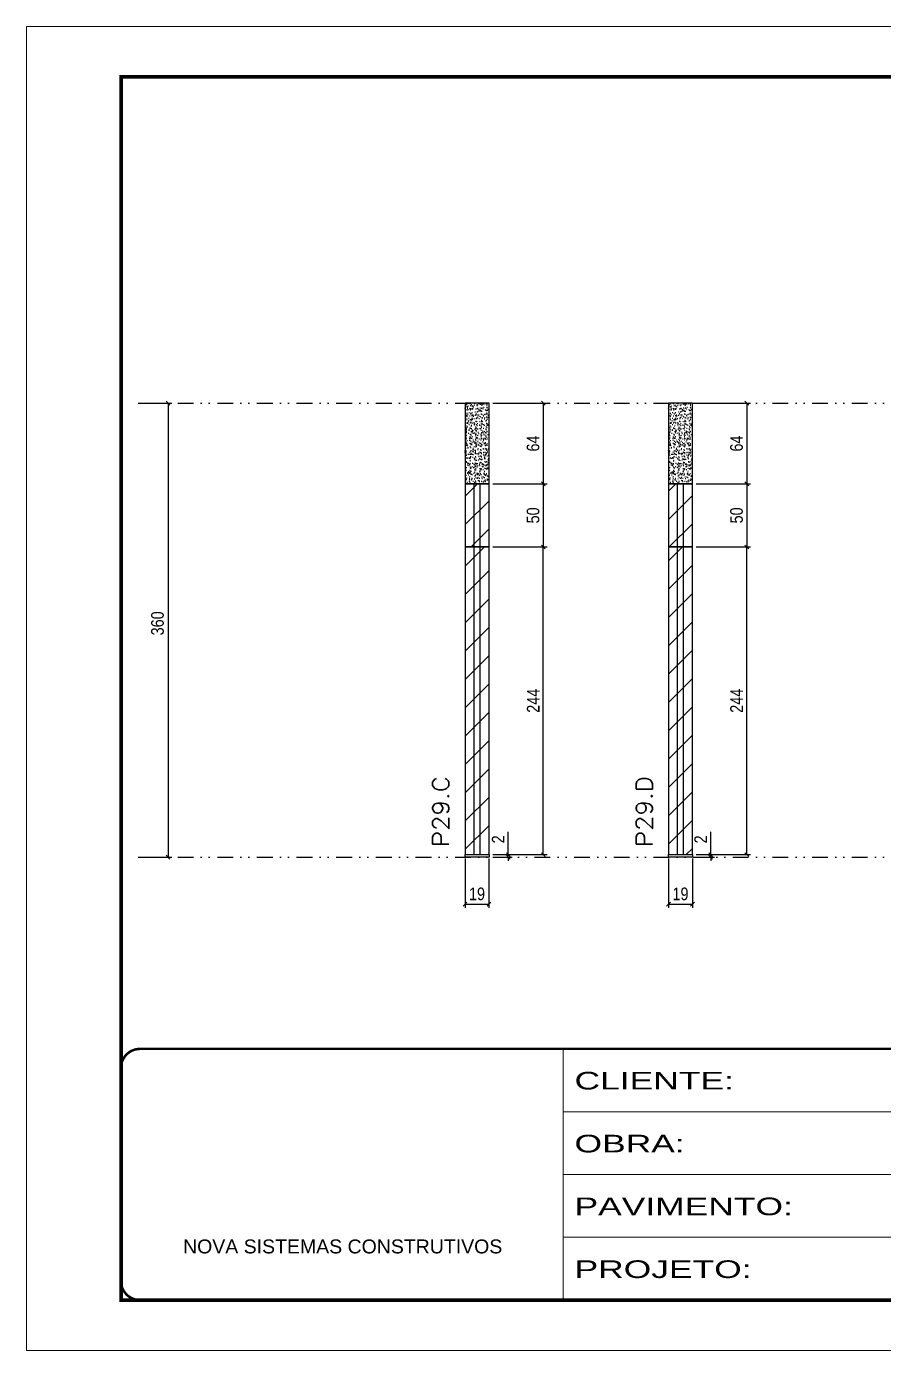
# Model space of a CAD drawing. Extents: x 2949 to 9203, y -16089 to 12527.
# Drawn here: x 7704 to 8384, y -6900 to -5850 of the extents above; entities that cross this region are included whole.
import ezdxf

# ---------------------------------------------------------------- set-up
doc = ezdxf.new("R2010")
doc.units = 0
for name, pattern in [('CONTINUO', [0]), ('DASHED', [0.75, 0.5, -0.25]), ('DIVIDE2', [0.625, 0.25, -0.125, 0, -0.125, 0, -0.125])]:
    doc.linetypes.add(name, pattern=pattern)
for name, color, linetype in [('COTA', 241, 'Continuous'), ('cotas', 4, 'Continuous'), ('Nível', 160, 'Continuous'), ('Painéis', 200, 'Continuous'), ('SARR_2.2x7', 40, 'Continuous')]:
    doc.layers.add(name, color=color, linetype=linetype)
for name, color, linetype, lineweight in [('Folhas', 255, 'Continuous', 9), ('Hachura', 251, 'Continuous', 9), ('SARRAFO DE PRESSAO', 251, 'DASHED', 9), ('Texto Seção', 7, 'Continuous', 15)]:
    doc.layers.add(name, color=color, linetype=linetype, lineweight=lineweight)
doc.styles.add('ARIAL', font='arial.ttf')
doc.styles.add('COTA TECNICA', font='techl___.ttf', dxfattribs={"height": 10})
doc.styles.add('COTA TECNICA-50', font='techl___.ttf', dxfattribs={"height": 10})
doc.styles.add('REGUA-120', font='ROMANS.shx', dxfattribs={"height": 15})
doc.styles.add('Tecnologia', font='')
doc.styles.get('Tecnologia').set_extended_font_data('Forgotten Futurist')
doc.dimstyles.new('COTA PAINEL-50', dxfattribs={"dimtxt": 10, "dimasz": 3, "dimexe": 3, "dimexo": 3, "dimgap": 3, "dimtad": 1, "dimdec": 1, "dimzin": 12, "dimdsep": 46, "dimtxsty": 'COTA TECNICA-50', "dimblk1": 'OBLIQUE', "dimblk2": 'OBLIQUE', "dimsah": 1, "dimcen": 0.9, "dimclrd": 4, "dimclre": 4, "dimclrt": 240, "dimadec": 1, "dimazin": 3, "dimtfac": 1, "dimtdec": 1, "dimtmove": 0, "dimatfit": 3, "dimfxl": 1, "dimtolj": 1, "dimtzin": 12, "dimarcsym": 0})
doc.dimstyles.new('PAINEL', dxfattribs={"dimtxt": 10, "dimasz": 3, "dimexe": 3, "dimexo": 3, "dimgap": 3, "dimtad": 1, "dimdec": 1, "dimzin": 12, "dimdsep": 46, "dimtxsty": 'COTA TECNICA', "dimblk1": 'OBLIQUE', "dimblk2": 'OBLIQUE', "dimsah": 1, "dimcen": 0.9, "dimclrd": 4, "dimclre": 4, "dimclrt": 240, "dimadec": 1, "dimazin": 3, "dimtfac": 1, "dimtdec": 1, "dimtmove": 0, "dimatfit": 3, "dimfxl": 1, "dimtolj": 1, "dimtzin": 12, "dimarcsym": 0})
pattern_1 = [(45, (-122901.967, -36496.372), (-11.2253202, 11.2253202), [])]
pattern_2 = [(45, (0, 1148.575), (-11.22532, 11.22532), [])]

# ---------------------------------------------------------------- blocks, each defined once
blk = doc.blocks.new('9999999999')
at = {"color": 30, "linetype": 'CONTINUO'}
for p, q in [((98564.6, 34230.2), (98564.6, 34429.4)), ((98564.6, 34379.6), (99584, 34379.6)), ((98564.6, 34329.8), (99488, 34329.8)), ((98564.6, 34280), (99488, 34280))]:
    blk.add_line(p, q, dxfattribs=at)
at = {"color": 30, "linetype": 'CONTINUO', "const_width": 2}
blk.add_lwpolyline([(99584, 34230.2), (99584, 34414.4, 0.414214), (99569, 34429.4), (98229, 34429.4, 0.414214), (98214, 34414.4), (98214, 34245.2, 0.414214), (98229, 34230.2), (99584, 34230.2)], format="xyb", dxfattribs=at)
at = {"layer": 'Folhas'}
blk.add_lwpolyline([(98139, 34190.2), (99624, 34190.2), (99624, 35240.2), (98139, 35240.2)], close=True, dxfattribs=at)
at = {"layer": 'Folhas', "color": 30, "const_width": 3}
blk.add_lwpolyline([(98214, 34230.2), (99584, 34230.2), (99584, 35200.2), (98214, 35200.2)], close=True, dxfattribs=at)
at = {"color": 7, "linetype": 'Continuous', "ltscale": 5, "style": 'ARIAL'}
blk.add_text('NOVA SISTEMAS CONSTRUTIVOS', height=11.059, dxfattribs=at).set_placement((98263.2, 34267.2))
at = {"layer": 'Folhas', "color": 7, "style": 'Tecnologia', "width": 1.5}
for s, p in [('CLIENTE:', (98573.7, 34397.2)), ('OBRA:', (98573.7, 34347.3)), ('PAVIMENTO:', (98573.7, 34297.5)), ('PROJETO:', (98573.7, 34247.7))]:
    blk.add_text(s, height=14, dxfattribs=at).set_placement(p)
blk = doc.blocks.new('_Oblique')
at = {"color": 0, "linetype": 'ByBlock', "lineweight": -2}
blk.add_line((-0.5, -0.5), (0.5, 0.5), dxfattribs=at)
blk = doc.blocks.new('*D2591')
at = {"layer": 'cotas', "color": 4, "linetype": 'ByBlock', "lineweight": -2, "transparency": 16777216}
for p, q in [((7795.5, -6149.2), (7819.3, -6149.2)), ((7816.3, -6149.2), (7816.3, -6509.2)), ((7795.5, -6509.2), (7819.3, -6509.2))]:
    blk.add_line(p, q, dxfattribs=at)
at = {"layer": 'Defpoints', "color": 0, "linetype": 'ByBlock', "transparency": 16777216}
for p in [(7792.5, -6149.2), (7792.5, -6509.2), (7816.3, -6509.2)]:
    blk.add_point(p, dxfattribs=at)
at = {"layer": 'cotas', "color": 4, "linetype": 'ByBlock', "lineweight": -2, "transparency": 16777216, "xscale": 3, "yscale": 3, "zscale": 3}
for p, rotation in [((7816.3, -6149.2), 90), ((7816.3, -6509.2), 270)]:
    blk.add_blockref('_Oblique', p, dxfattribs=dict(at, rotation=rotation))
at = {"layer": 'cotas', "color": 240, "linetype": 'ByBlock', "transparency": 16777216, "insert": (7808, -6323.8), "char_height": 10, "attachment_point": 5, "rotation": 90, "style": 'COTA TECNICA'}
blk.add_mtext('\\A1;360', dxfattribs=at)
blk = doc.blocks.new('*D2577')
at = {"layer": 'COTA', "color": 4, "lineweight": -2, "transparency": 16777216}
for p, q in [((8051.9, -6510.2), (8051.9, -6549.5)), ((8070.9, -6510.2), (8070.9, -6549.5)), ((8051.9, -6546.5), (8070.9, -6546.5))]:
    blk.add_line(p, q, dxfattribs=at)
at = {"layer": 'Defpoints', "color": 0, "transparency": 16777216}
for p in [(8051.9, -6507.2), (8070.9, -6507.2), (8070.9, -6546.5)]:
    blk.add_point(p, dxfattribs=at)
at = {"layer": 'COTA', "color": 4, "lineweight": -2, "transparency": 16777216, "xscale": 3, "yscale": 3, "zscale": 3, "rotation": 180}
blk.add_blockref('_Oblique', (8051.9, -6546.5), dxfattribs=at)
at = {"layer": 'COTA', "color": 4, "lineweight": -2, "transparency": 16777216, "xscale": 3, "yscale": 3, "zscale": 3}
blk.add_blockref('_Oblique', (8070.9, -6546.5), dxfattribs=at)
at = {"layer": 'COTA', "color": 240, "transparency": 16777216, "insert": (8061.4, -6538.4), "char_height": 10, "attachment_point": 5, "style": 'COTA TECNICA'}
blk.add_mtext('\\A1;19', dxfattribs=at)
blk = doc.blocks.new('*D2578')
at = {"layer": 'COTA', "color": 4, "lineweight": -2, "transparency": 16777216}
for p, q in [((8086.2, -6507.2), (8086.2, -6489.1)), ((8073.9, -6507.2), (8089.2, -6507.2)), ((8073.9, -6509.2), (8089.2, -6509.2)), ((8086.2, -6509.2), (8086.2, -6507.2)), ((8086.2, -6509.2), (8086.2, -6512.2))]:
    blk.add_line(p, q, dxfattribs=at)
at = {"layer": 'Defpoints', "color": 0, "transparency": 16777216}
for p in [(8070.9, -6507.2), (8070.9, -6509.2), (8086.2, -6507.2)]:
    blk.add_point(p, dxfattribs=at)
at = {"layer": 'COTA', "color": 4, "lineweight": -2, "transparency": 16777216, "xscale": 3, "yscale": 3, "zscale": 3}
for p, rotation in [((8086.2, -6507.2), 270), ((8086.2, -6509.2), 90)]:
    blk.add_blockref('_Oblique', p, dxfattribs=dict(at, rotation=rotation))
at = {"layer": 'COTA', "color": 240, "transparency": 16777216, "insert": (8078.2, -6495.1), "char_height": 10, "attachment_point": 5, "rotation": 90, "style": 'COTA TECNICA-50'}
blk.add_mtext('\\A1;2', dxfattribs=at)
blk = doc.blocks.new('*D2601')
at = {"layer": 'COTA', "color": 4, "linetype": 'ByBlock', "lineweight": -2, "transparency": 16777216}
for p, q in [((8073.9, -6149.2), (8117, -6149.2)), ((8114, -6149.2), (8114, -6213.2)), ((8073.9, -6213.2), (8117, -6213.2))]:
    blk.add_line(p, q, dxfattribs=at)
at = {"layer": 'Defpoints', "color": 0, "linetype": 'ByBlock', "transparency": 16777216}
for p in [(8070.9, -6149.2), (8070.9, -6213.2), (8114, -6213.2)]:
    blk.add_point(p, dxfattribs=at)
at = {"layer": 'COTA', "color": 4, "linetype": 'ByBlock', "lineweight": -2, "transparency": 16777216, "xscale": 3, "yscale": 3, "zscale": 3}
for p, rotation in [((8114, -6149.2), 90), ((8114, -6213.2), 270)]:
    blk.add_blockref('_Oblique', p, dxfattribs=dict(at, rotation=rotation))
at = {"layer": 'COTA', "color": 240, "linetype": 'ByBlock', "transparency": 16777216, "insert": (8105.9, -6181.2), "char_height": 10, "attachment_point": 5, "rotation": 90, "style": 'COTA TECNICA'}
blk.add_mtext('\\A1;64', dxfattribs=at)
blk = doc.blocks.new('*D2602')
at = {"layer": 'COTA', "color": 4, "linetype": 'ByBlock', "lineweight": -2, "transparency": 16777216}
for p, q in [((8073.9, -6263.2), (8117, -6263.2)), ((8114, -6507.2), (8114, -6263.2)), ((8073.9, -6507.2), (8117, -6507.2))]:
    blk.add_line(p, q, dxfattribs=at)
at = {"layer": 'Defpoints', "color": 0, "linetype": 'ByBlock', "transparency": 16777216}
for p in [(8070.9, -6263.2), (8114, -6263.2), (8070.9, -6507.2)]:
    blk.add_point(p, dxfattribs=at)
at = {"layer": 'COTA', "color": 4, "linetype": 'ByBlock', "lineweight": -2, "transparency": 16777216, "xscale": 3, "yscale": 3, "zscale": 3}
for p, rotation in [((8114, -6263.2), 90), ((8114, -6507.2), 270)]:
    blk.add_blockref('_Oblique', p, dxfattribs=dict(at, rotation=rotation))
at = {"layer": 'COTA', "color": 240, "linetype": 'ByBlock', "transparency": 16777216, "insert": (8106, -6385.2), "char_height": 10, "attachment_point": 5, "rotation": 90, "style": 'COTA TECNICA'}
blk.add_mtext('\\A1;244', dxfattribs=at)
blk = doc.blocks.new('*D2579')
at = {"layer": 'COTA', "color": 4, "lineweight": -2, "transparency": 16777216}
for p, q in [((8213.3, -6510.2), (8213.3, -6549.5)), ((8232.3, -6510.2), (8232.3, -6549.5)), ((8213.3, -6546.5), (8232.3, -6546.5))]:
    blk.add_line(p, q, dxfattribs=at)
at = {"layer": 'Defpoints', "color": 0, "transparency": 16777216}
for p in [(8213.3, -6507.2), (8232.3, -6507.2), (8232.3, -6546.5)]:
    blk.add_point(p, dxfattribs=at)
at = {"layer": 'COTA', "color": 4, "lineweight": -2, "transparency": 16777216, "xscale": 3, "yscale": 3, "zscale": 3, "rotation": 180}
blk.add_blockref('_Oblique', (8213.3, -6546.5), dxfattribs=at)
at = {"layer": 'COTA', "color": 4, "lineweight": -2, "transparency": 16777216, "xscale": 3, "yscale": 3, "zscale": 3}
blk.add_blockref('_Oblique', (8232.3, -6546.5), dxfattribs=at)
at = {"layer": 'COTA', "color": 240, "transparency": 16777216, "insert": (8222.8, -6538.4), "char_height": 10, "attachment_point": 5, "style": 'COTA TECNICA'}
blk.add_mtext('\\A1;19', dxfattribs=at)
blk = doc.blocks.new('*D2580')
at = {"layer": 'COTA', "color": 4, "lineweight": -2, "transparency": 16777216}
for p, q in [((8246.8, -6507.2), (8246.8, -6489.1)), ((8235.3, -6507.2), (8249.8, -6507.2)), ((8235.3, -6509.2), (8249.8, -6509.2)), ((8246.8, -6509.2), (8246.8, -6507.2)), ((8246.8, -6509.2), (8246.8, -6512.2))]:
    blk.add_line(p, q, dxfattribs=at)
at = {"layer": 'Defpoints', "color": 0, "transparency": 16777216}
for p in [(8232.3, -6507.2), (8232.3, -6509.2), (8246.8, -6507.2)]:
    blk.add_point(p, dxfattribs=at)
at = {"layer": 'COTA', "color": 4, "lineweight": -2, "transparency": 16777216, "xscale": 3, "yscale": 3, "zscale": 3}
for p, rotation in [((8246.8, -6507.2), 270), ((8246.8, -6509.2), 90)]:
    blk.add_blockref('_Oblique', p, dxfattribs=dict(at, rotation=rotation))
at = {"layer": 'COTA', "color": 240, "transparency": 16777216, "insert": (8238.8, -6495.1), "char_height": 10, "attachment_point": 5, "rotation": 90, "style": 'COTA TECNICA-50'}
blk.add_mtext('\\A1;2', dxfattribs=at)
blk = doc.blocks.new('*D2603')
at = {"layer": 'COTA', "color": 4, "linetype": 'ByBlock', "lineweight": -2, "transparency": 16777216}
for p, q in [((8235.3, -6149.2), (8278.4, -6149.2)), ((8275.4, -6149.2), (8275.4, -6213.2)), ((8235.3, -6213.2), (8278.4, -6213.2))]:
    blk.add_line(p, q, dxfattribs=at)
at = {"layer": 'Defpoints', "color": 0, "linetype": 'ByBlock', "transparency": 16777216}
for p in [(8232.3, -6149.2), (8232.3, -6213.2), (8275.4, -6213.2)]:
    blk.add_point(p, dxfattribs=at)
at = {"layer": 'COTA', "color": 4, "linetype": 'ByBlock', "lineweight": -2, "transparency": 16777216, "xscale": 3, "yscale": 3, "zscale": 3}
for p, rotation in [((8275.4, -6149.2), 90), ((8275.4, -6213.2), 270)]:
    blk.add_blockref('_Oblique', p, dxfattribs=dict(at, rotation=rotation))
at = {"layer": 'COTA', "color": 240, "linetype": 'ByBlock', "transparency": 16777216, "insert": (8267.3, -6181.2), "char_height": 10, "attachment_point": 5, "rotation": 90, "style": 'COTA TECNICA'}
blk.add_mtext('\\A1;64', dxfattribs=at)
blk = doc.blocks.new('*D2604')
at = {"layer": 'COTA', "color": 4, "linetype": 'ByBlock', "lineweight": -2, "transparency": 16777216}
for p, q in [((8235.3, -6263.2), (8278.4, -6263.2)), ((8275.4, -6507.2), (8275.4, -6263.2)), ((8235.3, -6507.2), (8278.4, -6507.2))]:
    blk.add_line(p, q, dxfattribs=at)
at = {"layer": 'Defpoints', "color": 0, "linetype": 'ByBlock', "transparency": 16777216}
for p in [(8232.3, -6263.2), (8275.4, -6263.2), (8232.3, -6507.2)]:
    blk.add_point(p, dxfattribs=at)
at = {"layer": 'COTA', "color": 4, "linetype": 'ByBlock', "lineweight": -2, "transparency": 16777216, "xscale": 3, "yscale": 3, "zscale": 3}
for p, rotation in [((8275.4, -6263.2), 90), ((8275.4, -6507.2), 270)]:
    blk.add_blockref('_Oblique', p, dxfattribs=dict(at, rotation=rotation))
at = {"layer": 'COTA', "color": 240, "linetype": 'ByBlock', "transparency": 16777216, "insert": (8267.3, -6385.2), "char_height": 10, "attachment_point": 5, "rotation": 90, "style": 'COTA TECNICA'}
blk.add_mtext('\\A1;244', dxfattribs=at)
blk = doc.blocks.new('*D2582')
at = {"layer": 'COTA', "color": 4, "linetype": 'ByBlock', "lineweight": -2, "transparency": 16777216}
for p, q in [((8073.9, -6213.2), (8117, -6213.2)), ((8114, -6213.2), (8114, -6263.2)), ((8073.9, -6263.2), (8117, -6263.2))]:
    blk.add_line(p, q, dxfattribs=at)
at = {"layer": 'Defpoints', "color": 0, "linetype": 'ByBlock', "transparency": 16777216}
for p in [(8070.9, -6213.2), (8070.9, -6263.2), (8114, -6263.2)]:
    blk.add_point(p, dxfattribs=at)
at = {"layer": 'COTA', "color": 4, "linetype": 'ByBlock', "lineweight": -2, "transparency": 16777216, "xscale": 3, "yscale": 3, "zscale": 3}
for p, rotation in [((8114, -6213.2), 90), ((8114, -6263.2), 270)]:
    blk.add_blockref('_Oblique', p, dxfattribs=dict(at, rotation=rotation))
at = {"layer": 'COTA', "color": 240, "linetype": 'ByBlock', "transparency": 16777216, "insert": (8105.9, -6238.2), "char_height": 10, "attachment_point": 5, "rotation": 90, "style": 'COTA TECNICA'}
blk.add_mtext('\\A1;50', dxfattribs=at)
blk = doc.blocks.new('*D2583')
at = {"layer": 'COTA', "color": 4, "linetype": 'ByBlock', "lineweight": -2, "transparency": 16777216}
for p, q in [((8235.3, -6213.2), (8278.4, -6213.2)), ((8275.4, -6213.2), (8275.4, -6263.2)), ((8235.3, -6263.2), (8278.4, -6263.2))]:
    blk.add_line(p, q, dxfattribs=at)
at = {"layer": 'Defpoints', "color": 0, "linetype": 'ByBlock', "transparency": 16777216}
for p in [(8232.3, -6213.2), (8232.3, -6263.2), (8275.4, -6263.2)]:
    blk.add_point(p, dxfattribs=at)
at = {"layer": 'COTA', "color": 4, "linetype": 'ByBlock', "lineweight": -2, "transparency": 16777216, "xscale": 3, "yscale": 3, "zscale": 3}
for p, rotation in [((8275.4, -6213.2), 90), ((8275.4, -6263.2), 270)]:
    blk.add_blockref('_Oblique', p, dxfattribs=dict(at, rotation=rotation))
at = {"layer": 'COTA', "color": 240, "linetype": 'ByBlock', "transparency": 16777216, "insert": (8267.3, -6238.2), "char_height": 10, "attachment_point": 5, "rotation": 90, "style": 'COTA TECNICA'}
blk.add_mtext('\\A1;50', dxfattribs=at)

msp = doc.modelspace()

# ---------------------------------------------------------------- hatches: boundary and pattern name
at = {"layer": 'COTA', "linetype": 'ByBlock'}
h = msp.add_hatch(dxfattribs=at)
h.set_pattern_fill('AR-CONC', color=256, scale=0.03)
h.set_pattern_definition([(50, (-123839.707, -39959.097), (5.46554007, -0.47817257), [0.5715, -6.2865]), (355, (-123839.707, -39959.097), (-1.05730264, 5.73170536), [0.4572, -5.02921753]), (100.4514447, (-123839.2515, -39959.137), (4.40823741, 5.25353256), [0.48570026, -5.34270734]), (46.1842, (-123839.707, -39957.573), (8.13237123, -1.26126984), [0.85725, -9.42975]), (96.6355576, (-123839.029, -39957.678), (7.122124, 7.42278374), [0.7285507, -8.01406824]), (351.184151, (-123839.707, -39957.573), (7.122124, 7.42278374), [0.685799, -7.54379196]), (21, (-123838.945, -39957.954), (4.54843174, -3.06795595), [0.5715, -6.2865]), (326, (-123838.945, -39957.954), (1.85406085, 5.52563898), [0.4572, -5.0292]), (71.451445, (-123838.566, -39958.21), (6.40249258, 2.45768307), [0.48570026, -5.34269813]), (37.5, (-123839.707, -39959.0971), (0.092658098, 2.536651166), [0, -4.96824, 0, -5.1054, 0, -5.04825]), (7.5, (-123839.707, -39959.097), (2.004589875, 3.005417245), [0, -2.91084, 0, -4.85394, 0, -1.92405]), (327.5, (-123841.4062, -39959.0971), (4.067717855, -0.17186232), [0, -1.905, 0, -5.9436, 0, -7.8867]), (317.5, (-123842.168, -39959.097), (4.44387544, 0.76279473), [0, -2.4765, 0, -3.94716, 0, -5.6007])])
h.paths.add_polyline_path([(8070.95, -6149.18), (8051.95, -6149.18), (8051.95, -6213.18), (8070.95, -6213.18)])
h = msp.add_hatch(dxfattribs=at)
h.set_pattern_fill('AR-CONC', color=256, scale=0.03)
h.set_pattern_definition([(50, (-123678.3526, -39959.097), (5.46554007, -0.47817257), [0.5715, -6.2865]), (355, (-123678.3526, -39959.097), (-1.05730264, 5.73170536), [0.4572, -5.02921753]), (100.4514447, (-123677.897, -39959.137), (4.40823741, 5.25353256), [0.48570026, -5.34270734]), (46.1842, (-123678.3526, -39957.573), (8.13237123, -1.26126984), [0.85725, -9.42975]), (96.6355576, (-123677.675, -39957.678), (7.122124, 7.42278374), [0.7285507, -8.01406824]), (351.184151, (-123678.353, -39957.573), (7.122124, 7.42278374), [0.685799, -7.54379196]), (21, (-123677.5906, -39957.954), (4.54843174, -3.06795595), [0.5715, -6.2865]), (326, (-123677.5906, -39957.954), (1.85406085, 5.52563898), [0.4572, -5.0292]), (71.451445, (-123677.2116, -39958.21), (6.40249258, 2.45768307), [0.48570026, -5.34269813]), (37.5, (-123678.3526, -39959.0971), (0.092658098, 2.536651166), [0, -4.96824, 0, -5.1054, 0, -5.04825]), (7.5, (-123678.3526, -39959.097), (2.004589875, 3.005417245), [0, -2.91084, 0, -4.85394, 0, -1.92405]), (327.5, (-123680.052, -39959.0971), (4.067717855, -0.17186232), [0, -1.905, 0, -5.9436, 0, -7.8867]), (317.5, (-123680.814, -39959.097), (4.44387544, 0.76279473), [0, -2.4765, 0, -3.94716, 0, -5.6007])])
h.paths.add_polyline_path([(8232.3, -6149.18), (8213.3, -6149.18), (8213.3, -6213.18), (8232.3, -6213.18)])
at = {"layer": 'Hachura'}
h = msp.add_hatch(dxfattribs=at)
h.set_pattern_fill('ANSI31', color=256, scale=5)
h.set_pattern_definition(pattern_2)
h.paths.add_polyline_path([(8070.95, -6213.18), (8051.95, -6213.18), (8051.95, -6263.18), (8070.95, -6263.18)])
h = msp.add_hatch(dxfattribs=at)
h.set_pattern_fill('ANSI31', color=256, scale=5)
h.set_pattern_definition(pattern_2)
h.paths.add_polyline_path([(8232.3, -6213.18), (8213.3, -6213.18), (8213.3, -6263.18), (8232.3, -6263.18)])
at = {"layer": 'Hachura', "linetype": 'ByBlock'}
h = msp.add_hatch(dxfattribs=at)
h.set_pattern_fill('ANSI31', color=256, scale=5)
h.set_pattern_definition(pattern_1)
h.paths.add_polyline_path([(8070.95, -6263.18), (8051.95, -6263.18), (8051.95, -6507.18), (8070.95, -6507.18)])
h = msp.add_hatch(dxfattribs=at)
h.set_pattern_fill('ANSI31', color=256, scale=5)
h.set_pattern_definition(pattern_1)
h.paths.add_polyline_path([(8213.3, -6507.18), (8232.3, -6507.18), (8232.3, -6263.18), (8213.3, -6263.18)])

# ---------------------------------------------------------------- linework, layer by layer
at = {"layer": 'COTA', "linetype": 'ByBlock'}
for points in [[(8051.95, -6213.18), (8070.95, -6213.18), (8070.95, -6149.18), (8051.95, -6149.18)], [(8213.3, -6213.18), (8232.3, -6213.18), (8232.3, -6149.18), (8213.3, -6149.18)]]:
    msp.add_lwpolyline(points, close=True, dxfattribs=at)
at = {"layer": 'Nível', "color": 4, "linetype": 'DIVIDE2', "ltscale": 50}
for p, q in [((7792.53, -6149.18), (9162.53, -6149.18)), ((7792.53, -6509.18), (9162.53, -6509.18))]:
    msp.add_line(p, q, dxfattribs=at)
at = {"layer": 'Painéis', "linetype": 'ByBlock'}
for p, q in [((8070.95, -6213.18), (8051.95, -6213.18)), ((8051.95, -6213.18), (8051.95, -6263.18)), ((8070.95, -6263.18), (8070.95, -6213.18)), ((8232.3, -6213.18), (8213.3, -6213.18)), ((8213.3, -6213.18), (8213.3, -6263.18)), ((8232.3, -6263.18), (8232.3, -6213.18)), ((8051.95, -6263.18), (8070.95, -6263.18)), ((8213.3, -6263.18), (8232.3, -6263.18))]:
    msp.add_line(p, q, dxfattribs=at)
at = {"layer": 'Painéis'}
for p, q in [((8070.95, -6263.18), (8051.95, -6263.18)), ((8051.95, -6263.18), (8051.95, -6507.18)), ((8051.95, -6263.18), (8070.95, -6263.18)), ((8070.95, -6507.18), (8070.95, -6263.18)), ((8232.3, -6263.18), (8213.3, -6263.18)), ((8213.3, -6263.18), (8213.3, -6507.18)), ((8213.3, -6263.18), (8232.3, -6263.18)), ((8232.3, -6507.18), (8232.3, -6263.18)), ((8051.95, -6507.18), (8070.95, -6507.18)), ((8213.3, -6507.18), (8232.3, -6507.18))]:
    msp.add_line(p, q, dxfattribs=at)
for points in [[(8051.95, -6507.18), (8070.95, -6507.18), (8070.95, -6509.18), (8051.95, -6509.18)], [(8213.3, -6507.18), (8232.3, -6507.18), (8232.3, -6509.18), (8213.3, -6509.18)]]:
    msp.add_lwpolyline(points, close=True, dxfattribs=at)
at = {"layer": 'SARR_2.2x7'}
for p, q in [((8058.95, -6213.18), (8058.95, -6263.18)), ((8063.95, -6263.18), (8063.95, -6213.18)), ((8220.3, -6213.18), (8220.3, -6263.18)), ((8225.3, -6263.18), (8225.3, -6213.18)), ((8058.95, -6263.18), (8058.95, -6507.18)), ((8063.95, -6507.18), (8063.95, -6263.18)), ((8220.3, -6263.18), (8220.3, -6507.18)), ((8225.3, -6507.18), (8225.3, -6263.18))]:
    msp.add_line(p, q, dxfattribs=at)

# ---------------------------------------------------------------- block references
at = {"layer": 'SARRAFO DE PRESSAO', "color": 6, "linetype": 'ByBlock'}
msp.add_blockref('9999999999', (-90434.94, -41090.67), dxfattribs=at)

# ---------------------------------------------------------------- texts
at = {"layer": 'Texto Seção', "style": 'REGUA-120', "width": 1.1}
for s, p in [('P29.C', (8039.18, -6501.29)), ('P29.D', (8200.53, -6501.29))]:
    msp.add_text(s, height=13, rotation=90, dxfattribs=at).set_placement(p)

# ---------------------------------------------------------------- dimensions: what is measured, and where the dimension line sits
at = {"layer": 'COTA', "linetype": 'ByBlock'}
for base, p1, p2, picture, middle in [((8114.03, -6213.18), (8070.95, -6149.18), (8070.95, -6213.18), '*D2601', (8105.93, -6181.18)), ((8275.38, -6213.18), (8232.3, -6149.18), (8232.3, -6213.18), '*D2603', (8267.28, -6181.18)), ((8114.03, -6263.18), (8070.95, -6213.18), (8070.95, -6263.18), '*D2582', (8105.92, -6238.18)), ((8275.38, -6263.18), (8232.3, -6213.18), (8232.3, -6263.18), '*D2583', (8267.27, -6238.18)), ((8114.03, -6263.18), (8070.95, -6507.18), (8070.95, -6263.18), '*D2602', (8105.96, -6385.18)), ((8275.38, -6263.18), (8232.3, -6507.18), (8232.3, -6263.18), '*D2604', (8267.31, -6385.18))]:
    dim = msp.add_linear_dim(base=base, p1=p1, p2=p2, angle=90, dimstyle='PAINEL', dxfattribs=at)
    dim.commit()
    dim.dimension.update_dxf_attribs({"geometry": picture, "text_midpoint": middle})
at = {"layer": 'COTA'}
for base, p1, p2, picture, middle in [((8086.23, -6507.18), (8070.95, -6509.18), (8070.95, -6507.18), '*D2578', (8086.23, -6495.13)), ((8246.85, -6507.18), (8232.3, -6509.18), (8232.3, -6507.18), '*D2580', (8246.85, -6495.13))]:
    dim = msp.add_linear_dim(base=base, p1=p1, p2=p2, angle=90, dimstyle='COTA PAINEL-50', dxfattribs=at)
    dim.commit()
    dim.dimension.update_dxf_attribs({"geometry": picture, "text_midpoint": middle, "dimtype": 160})
for base, p1, p2, picture, middle in [((8070.95, -6546.53), (8051.95, -6507.18), (8070.95, -6507.18), '*D2577', (8061.45, -6538.44)), ((8232.3, -6546.53), (8213.3, -6507.18), (8232.3, -6507.18), '*D2579', (8222.8, -6538.44))]:
    dim = msp.add_linear_dim(base=base, p1=p1, p2=p2, dimstyle='PAINEL', override={"dimarcsym": 2}, dxfattribs=at)
    dim.commit()
    dim.dimension.update_dxf_attribs({"geometry": picture, "text_midpoint": middle})
at = {"layer": 'cotas', "linetype": 'ByBlock'}
dim = msp.add_linear_dim(base=(7816.25, -6509.18), p1=(7792.53, -6149.18), p2=(7792.53, -6509.18), angle=90, dimstyle='PAINEL', dxfattribs=at)
dim.commit()
dim.dimension.update_dxf_attribs({"geometry": '*D2591', "text_midpoint": (7816.25, -6323.82), "dimtype": 160})

doc.saveas('drawing.dxf')
